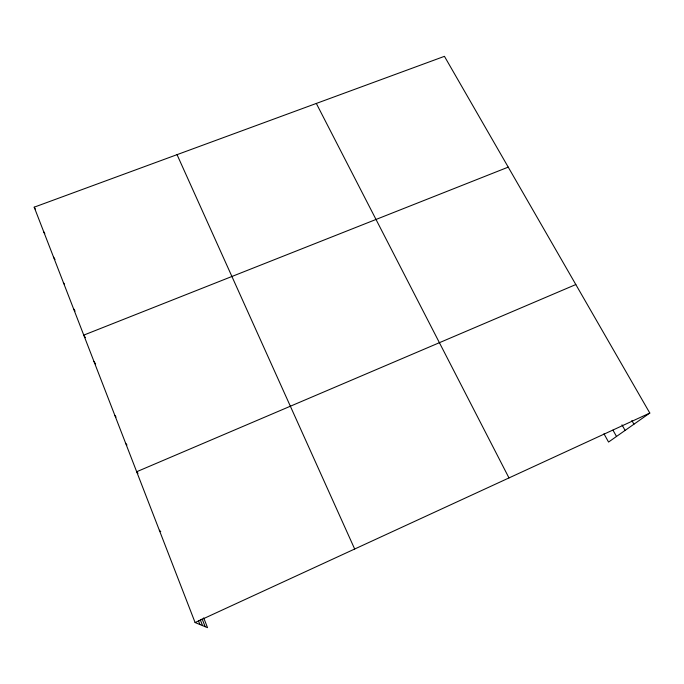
<?xml version="1.0" encoding="UTF-8"?>
<svg xmlns="http://www.w3.org/2000/svg" width="684" height="684" viewBox="0 0 684 684"><rect width="100%" height="100%" fill="white"/><g stroke="black" fill="none" stroke-linecap="round" stroke-linejoin="round"><path stroke-width="1.03" d="M203.687 617.832L207.534 627.664L195.094 622.543L34.2 207.175L444.446 56.336L649.8 413.05L608.555 442.052L603.972 433.793M195.094 622.543L649.8 413.05M575.817 284.544L136.672 471.738L138.006 473.354M508.229 167.135L83.756 335.117L85.397 337.682M159.338 530.237L160.749 531.639M125.676 443.343L126.968 445.027M114.895 415.504L116.058 417.112M93.939 361.4L95.615 363.931M73.462 308.544L75.078 311.143M63.364 282.483L64.424 284.228M53.463 256.91L55.019 259.535M43.742 231.808L44.811 233.654M34.2 207.175L35.252 209.022M631.862 420.549L633.931 424.208M621.987 424.849L625.116 430.407M612.967 430.142L616.498 436.46M316.324 103.446L508.981 477.928M177.045 154.661L354.68 549.021M202.113 618.892L205.157 626.689M200.301 619.807L202.567 625.621M198.411 620.67L199.908 624.526"/></g></svg>
